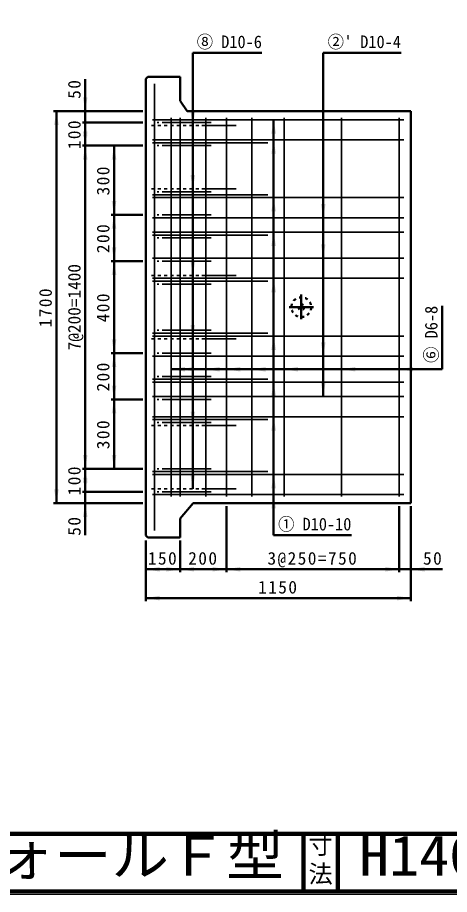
# Model space of a CAD drawing. Units: millimetres, scale not verified, with parts at other scales. Extents: x 100 to 4105, y 100 to 2870.
# Drawn here: x 2154 to 2904, y 100 to 1620 of the extents above; entities that cross this region are included whole.
import ezdxf
from ezdxf.enums import TextEntityAlignment as Align

# ---------------------------------------------------------------- set-up
doc = ezdxf.new("R2010")
doc.units = ezdxf.units.MM
doc.header["$LTSCALE"] = 5
doc.linetypes.add('USER2', pattern=[13.4, 10, -1.2, 1, -1.2])
doc.linetypes.add('USER3', pattern=[2.2, 1, -1.2])
doc.layers.add('V-nasSTD', color=7, linetype='Continuous', lineweight=50)
doc.styles.add('ＭＳ ゴシック', font='')
doc.styles.get('ＭＳ ゴシック').set_extended_font_data('MS Gothic')

msp = doc.modelspace()

# ---------------------------------------------------------------- hatches: boundary and pattern name
at = {"layer": 'V-nasSTD'}
for points in [[(2271.5, 1482.146), (2275.5, 1482.146), (2271.5, 1458.146), (2267.5, 1482.146)], [(2221.5, 1434.146), (2225.5, 1434.146), (2221.5, 1458.146), (2217.5, 1434.146)], [(2458.218, 1457.146), (2462.218, 1457.146), (2458.218, 1433.146), (2454.218, 1457.146)], [(2271.5, 1414.146), (2275.5, 1414.146), (2271.5, 1438.146), (2267.5, 1414.146)], [(2598.5, 1419.146), (2594.5, 1419.146), (2598.5, 1443.146), (2602.5, 1419.146)], [(2271.5, 1422.146), (2275.5, 1422.146), (2271.5, 1398.146), (2267.5, 1422.146)], [(2598.5, 1384.146), (2594.5, 1384.146), (2598.5, 1408.146), (2602.5, 1384.146)], [(2271.5, 1374.146), (2275.5, 1374.146), (2271.5, 1398.146), (2267.5, 1374.146)], [(2321.5, 1374.146), (2325.5, 1374.146), (2321.5, 1398.146), (2317.5, 1374.146)], [(2458.218, 1347.146), (2462.218, 1347.146), (2458.218, 1323.146), (2454.218, 1347.146)], [(2598.5, 1284.146), (2594.5, 1284.146), (2598.5, 1308.146), (2602.5, 1284.146)], [(2321.5, 1302.146), (2325.5, 1302.146), (2321.5, 1278.146), (2317.5, 1302.146)], [(2684.5, 1296.946), (2688.5, 1296.946), (2684.5, 1272.946), (2680.5, 1296.946)], [(2321.5, 1254.146), (2325.5, 1254.146), (2321.5, 1278.146), (2317.5, 1254.146)], [(2598.5, 1224.146), (2594.5, 1224.146), (2598.5, 1248.146), (2602.5, 1224.146)], [(2321.5, 1222.146), (2325.5, 1222.146), (2321.5, 1198.146), (2317.5, 1222.146)], [(2684.5, 1227.346), (2688.5, 1227.346), (2684.5, 1203.346), (2680.5, 1227.346)], [(2321.5, 1174.146), (2325.5, 1174.146), (2321.5, 1198.146), (2317.5, 1174.146)], [(2458.218, 1197.146), (2462.218, 1197.146), (2458.218, 1173.146), (2454.218, 1197.146)], [(2598.5, 1144.146), (2594.5, 1144.146), (2598.5, 1168.146), (2602.5, 1144.146)], [(2458.218, 1087.146), (2462.218, 1087.146), (2458.218, 1063.146), (2454.218, 1087.146)], [(2598.5, 1044.146), (2594.5, 1044.146), (2598.5, 1068.146), (2602.5, 1044.146)], [(2321.5, 1062.146), (2325.5, 1062.146), (2321.5, 1038.146), (2317.5, 1062.146)], [(2684.5, 1056.946), (2688.5, 1056.946), (2684.5, 1032.946), (2680.5, 1056.946)], [(2321.5, 1014.146), (2325.5, 1014.146), (2321.5, 1038.146), (2317.5, 1014.146)], [(2444.805, 1010.546), (2444.805, 1006.546), (2420.805, 1010.546), (2444.805, 1014.546)], [(2460.5, 1010.546), (2460.5, 1006.546), (2436.5, 1010.546), (2460.5, 1014.546)], [(2504.805, 1010.546), (2504.805, 1006.546), (2480.805, 1010.546), (2504.805, 1014.546)], [(2540.5, 1010.546), (2540.5, 1006.546), (2516.5, 1010.546), (2540.5, 1014.546)], [(2584.5, 1010.399), (2584.5, 1006.399), (2560.5, 1010.399), (2584.5, 1014.399)], [(2640.5, 1010.546), (2640.5, 1006.546), (2616.5, 1010.546), (2640.5, 1014.546)], [(2740.5, 1010.546), (2740.5, 1006.546), (2716.5, 1010.546), (2740.5, 1014.546)], [(2840.5, 1010.546), (2840.5, 1006.546), (2816.5, 1010.546), (2840.5, 1014.546)], [(2321.5, 982.146), (2325.5, 982.146), (2321.5, 958.146), (2317.5, 982.146)], [(2598.5, 964.146), (2594.5, 964.146), (2598.5, 988.146), (2602.5, 964.146)], [(2684.5, 987.346), (2688.5, 987.346), (2684.5, 963.346), (2680.5, 987.346)], [(2321.5, 934.146), (2325.5, 934.146), (2321.5, 958.146), (2317.5, 934.146)], [(2458.218, 937.146), (2462.218, 937.146), (2458.218, 913.146), (2454.218, 937.146)], [(2598.5, 904.146), (2594.5, 904.146), (2598.5, 928.146), (2602.5, 904.146)], [(2271.5, 862.146), (2275.5, 862.146), (2271.5, 838.146), (2267.5, 862.146)], [(2321.5, 862.146), (2325.5, 862.146), (2321.5, 838.146), (2317.5, 862.146)], [(2271.5, 814.146), (2275.5, 814.146), (2271.5, 838.146), (2267.5, 814.146)], [(2271.5, 822.146), (2275.5, 822.146), (2271.5, 798.146), (2267.5, 822.146)], [(2458.218, 827.146), (2462.218, 827.146), (2458.218, 803.146), (2454.218, 827.146)], [(2598.5, 804.146), (2594.5, 804.146), (2598.5, 828.146), (2602.5, 804.146)], [(2221.5, 802.146), (2225.5, 802.146), (2221.5, 778.146), (2217.5, 802.146)], [(2598.5, 769.146), (2594.5, 769.146), (2598.5, 793.146), (2602.5, 769.146)], [(2271.5, 754.146), (2275.5, 754.146), (2271.5, 778.146), (2267.5, 754.146)], [(2400.5, 663.746), (2400.5, 659.746), (2376.5, 663.746), (2400.5, 667.746)], [(2412.5, 663.746), (2412.5, 659.746), (2436.5, 663.746), (2412.5, 667.746)], [(2460.5, 663.746), (2460.5, 659.746), (2436.5, 663.746), (2460.5, 667.746)], [(2492.5, 663.746), (2492.5, 659.746), (2516.5, 663.746), (2492.5, 667.746)], [(2540.5, 663.746), (2540.5, 659.746), (2516.5, 663.746), (2540.5, 667.746)], [(2792.5, 663.746), (2792.5, 659.746), (2816.5, 663.746), (2792.5, 667.746)], [(2860.5, 663.746), (2860.5, 659.746), (2836.5, 663.746), (2860.5, 667.746)], [(2400.5, 613.746), (2400.5, 609.746), (2376.5, 613.746), (2400.5, 617.746)], [(2812.5, 613.746), (2812.5, 609.746), (2836.5, 613.746), (2812.5, 617.746)]]:
    msp.add_hatch(color=256, dxfattribs=at).paths.add_polyline_path(points)

# ---------------------------------------------------------------- linework, layer by layer
for p, q in [((2458.218, 803.146), (2458.218, 1559.346)), ((2458.218, 1559.346), (2578.218, 1559.346)), ((2684.5, 963.346), (2684.5, 1559.346)), ((2684.5, 1559.346), (2819.5, 1559.346)), ((2271.5, 1458.146), (2271.5, 1513.146)), ((2380.1, 1517.546), (2376.5, 1513.946)), ((2376.5, 1513.946), (2376.5, 722.346)), ((2436.5, 1517.546), (2380.1, 1517.546)), ((2436.5, 1517.546), (2436.5, 1475.966)), ((2436.5, 1475.966), (2448.5, 1458.146)), ((2371.5, 1458.146), (2216.5, 1458.146)), ((2221.5, 1458.146), (2221.5, 778.146)), ((2271.5, 1438.146), (2271.5, 1458.146)), ((2836.5, 1458.146), (2448.5, 1458.146)), ((2836.5, 778.146), (2836.5, 1458.146)), ((2371.5, 1438.146), (2266.5, 1438.146)), ((2271.5, 1438.146), (2271.5, 1398.146)), ((2598.5, 723.146), (2598.5, 1443.146)), ((2371.5, 1398.146), (2266.5, 1398.146)), ((2271.5, 838.146), (2271.5, 1398.146)), ((2321.5, 1278.146), (2321.5, 1398.146)), ((2371.5, 1278.146), (2316.5, 1278.146)), ((2321.5, 1198.146), (2321.5, 1278.146)), ((2371.5, 1198.146), (2316.5, 1198.146)), ((2321.5, 1038.146), (2321.5, 1198.146)), ((2890.805, 1010.546), (2890.805, 1120.546)), ((2371.5, 1038.146), (2316.5, 1038.146)), ((2321.5, 958.146), (2321.5, 1038.146)), ((2420.805, 1010.546), (2890.805, 1010.546)), ((2371.5, 958.146), (2316.5, 958.146)), ((2321.5, 838.146), (2321.5, 958.146)), ((2371.5, 838.146), (2266.5, 838.146)), ((2271.5, 798.146), (2271.5, 838.146)), ((2371.5, 798.146), (2266.5, 798.146)), ((2271.5, 798.146), (2271.5, 778.146)), ((2371.5, 778.146), (2216.5, 778.146)), ((2271.5, 778.146), (2271.5, 723.146)), ((2458.565, 778.146), (2436.5, 751.967)), ((2836.5, 778.146), (2458.565, 778.146)), ((2516.5, 658.746), (2516.5, 773.146)), ((2816.5, 658.746), (2816.5, 773.146)), ((2836.5, 608.746), (2836.5, 773.146)), ((2436.5, 718.746), (2436.5, 751.967)), ((2376.5, 722.346), (2380.1, 718.746)), ((2380.1, 718.746), (2436.5, 718.746)), ((2598.5, 723.146), (2733.5, 723.146)), ((2376.5, 608.746), (2376.5, 713.746)), ((2436.5, 658.746), (2436.5, 713.746)), ((2436.5, 663.746), (2376.5, 663.746)), ((2436.5, 663.746), (2516.5, 663.746)), ((2516.5, 663.746), (2816.5, 663.746)), ((2816.5, 663.746), (2836.5, 663.746)), ((2836.5, 663.746), (2891.5, 663.746)), ((2836.5, 613.746), (2376.5, 613.746))]:
    msp.add_line(p, q, dxfattribs=at)
at = {"layer": 'V-nasSTD', "lineweight": 35}
for p, q in [((2391.9, 1505.146), (2391.9, 731.146)), ((2420.805, 790.146), (2420.805, 1446.146)), ((2436.5, 790.146), (2436.5, 1446.146)), ((2480.805, 790.146), (2480.805, 1446.146)), ((2516.5, 790.146), (2516.5, 1446.146)), ((2560.5, 790.146), (2560.5, 1446.146)), ((2616.5, 790.146), (2616.5, 1446.146)), ((2716.5, 790.146), (2716.5, 1446.146)), ((2816.5, 790.146), (2816.5, 1446.146)), ((2824.5, 1443.146), (2388.5, 1443.146)), ((2410.026, 1438.146), (2490.026, 1438.146)), ((2473.659, 1433.146), (2533.659, 1433.146)), ((2824.5, 1408.146), (2388.5, 1408.146)), ((2588.5, 1403.146), (2388.5, 1403.146)), ((2410.026, 1398.146), (2490.026, 1398.146)), ((2473.659, 1323.146), (2533.659, 1323.146)), ((2588.5, 1313.146), (2388.5, 1313.146)), ((2824.5, 1308.146), (2388.5, 1308.146)), ((2410.026, 1318.146), (2490.026, 1318.146)), ((2410.026, 1278.146), (2490.026, 1278.146)), ((2824.5, 1272.946), (2388.5, 1272.946)), ((2824.5, 1248.146), (2388.5, 1248.146)), ((2588.5, 1243.146), (2388.5, 1243.146)), ((2410.026, 1238.146), (2490.026, 1238.146)), ((2824.5, 1203.346), (2388.5, 1203.346)), ((2410.026, 1198.146), (2490.026, 1198.146)), ((2473.659, 1173.146), (2533.659, 1173.146)), ((2824.5, 1168.146), (2388.5, 1168.146)), ((2588.5, 1163.146), (2388.5, 1163.146)), ((2410.026, 1158.146), (2490.026, 1158.146)), ((2588.5, 1073.146), (2388.5, 1073.146)), ((2824.5, 1068.146), (2388.5, 1068.146)), ((2410.026, 1078.146), (2490.026, 1078.146)), ((2473.659, 1063.146), (2533.659, 1063.146)), ((2410.026, 1038.146), (2490.026, 1038.146)), ((2824.5, 1032.946), (2388.5, 1032.946)), ((2588.5, 993.146), (2388.5, 993.146)), ((2410.026, 998.146), (2490.026, 998.146)), ((2824.5, 988.146), (2388.5, 988.146)), ((2824.5, 963.346), (2388.5, 963.346)), ((2410.026, 958.146), (2490.026, 958.146)), ((2824.5, 928.146), (2388.5, 928.146)), ((2588.5, 923.146), (2388.5, 923.146)), ((2410.026, 918.146), (2490.026, 918.146)), ((2473.659, 913.146), (2533.659, 913.146)), ((2410.026, 838.146), (2490.026, 838.146)), ((2588.5, 833.146), (2388.5, 833.146)), ((2824.5, 828.146), (2388.5, 828.146)), ((2824.5, 793.146), (2388.5, 793.146)), ((2410.026, 798.146), (2490.026, 798.146)), ((2473.659, 803.146), (2533.659, 803.146))]:
    msp.add_line(p, q, dxfattribs=at)
at = {"layer": 'V-nasSTD', "linetype": 'USER3', "lineweight": 35}
for p, q in [((2386.5, 1433.146), (2473.659, 1433.146)), ((2410.026, 1438.146), (2396.5, 1438.146)), ((2410.026, 1398.146), (2396.5, 1398.146)), ((2386.5, 1323.146), (2473.659, 1323.146)), ((2410.026, 1318.146), (2396.5, 1318.146)), ((2410.026, 1278.146), (2396.5, 1278.146)), ((2410.026, 1238.146), (2396.5, 1238.146)), ((2410.026, 1198.146), (2396.5, 1198.146)), ((2386.5, 1173.146), (2473.659, 1173.146)), ((2410.026, 1158.146), (2396.5, 1158.146)), ((2410.026, 1078.146), (2396.5, 1078.146)), ((2386.5, 1063.146), (2473.659, 1063.146)), ((2410.026, 1038.146), (2396.5, 1038.146)), ((2410.026, 998.146), (2396.5, 998.146)), ((2410.026, 958.146), (2396.5, 958.146)), ((2386.5, 913.146), (2473.659, 913.146)), ((2410.026, 918.146), (2396.5, 918.146)), ((2410.026, 838.146), (2396.5, 838.146)), ((2386.5, 803.146), (2473.659, 803.146)), ((2410.026, 798.146), (2396.5, 798.146))]:
    msp.add_line(p, q, dxfattribs=at)
at = {"layer": 'V-nasSTD', "linetype": 'USER2'}
for p, q in [((2646.5, 1139.946), (2646.5, 1097.546)), ((2625.3, 1118.146), (2667.7, 1118.146))]:
    msp.add_line(p, q, dxfattribs=at)
at = {"layer": 'V-nasSTD', "lineweight": 100}
for p, q in [((105, 205), (4100, 205)), ((2650, 205), (2650, 105)), ((2710, 205), (2710, 105)), ((105, 105), (4100, 105))]:
    msp.add_line(p, q, dxfattribs=at)
at = {"layer": 'V-nasSTD', "lineweight": 13}
msp.add_lwpolyline([(100, 100), (100, 2870), (4105, 2870), (4105, 100)], close=True, dxfattribs=at)
at = {"layer": 'V-nasSTD', "linetype": 'USER3'}
for radius in [17.2, 5]:
    msp.add_circle((2646.5, 1118.146), radius, dxfattribs=at)

# ---------------------------------------------------------------- texts
at = {"layer": 'V-nasSTD', "style": 'ＭＳ ゴシック', "width": 0.95}
for s, p in [('⑧ D10-6', (2521.582, 1589.154)), ("②' D10-4", (2755.786, 1589.154)), ('① D10-10', (2669.786, 752.954))]:
    msp.add_text(s, height=21.85, dxfattribs=at).set_placement(p, align=Align.TOP_CENTER)
at = {"layer": 'V-nasSTD', "style": 'ＭＳ ゴシック'}
msp.add_text('7@200=1400', height=21.99, rotation=90, dxfattribs=at).set_placement((2241.5, 1118.146), align=Align.TOP_CENTER)
at = {"layer": 'V-nasSTD', "style": 'ＭＳ ゴシック', "width": 0.95}
msp.add_text('⑥ D6-8', height=21.85, rotation=90, dxfattribs=at).set_placement((2860.997, 1070.99), align=Align.TOP_CENTER)
at = {"layer": 'V-nasSTD', "style": 'ＭＳ ゴシック'}
for s, width, p in [('1stタッチウォールＦ型', 1.05, (1569.25, 202.47)), ('H1400×B1150×L1997', 1.1, (2746.75, 202.508))]:
    msp.add_text(s, height=69.65, dxfattribs=dict(at, width=width)).set_placement(p, align=Align.TOP_LEFT)
for s, p in [('寸', (2658.982, 200.999)), ('法', (2658.976, 151.01))]:
    msp.add_text(s, height=30.79, dxfattribs=at).set_placement(p, align=Align.TOP_LEFT)
at = {"layer": 'V-nasSTD', "char_height": 21.99, "attachment_point": 2, "rotation": 90, "style": 'ＭＳ ゴシック'}
for s, insert in [('\\T1.17;50', (2241.5, 1496.896)), ('\\T1.17;100', (2241.5, 1418.146)), ('\\T1.17;300', (2291.5, 1338.146)), ('\\T1.17;200', (2291.5, 1238.146)), ('\\T1.17;1700', (2191.5, 1118.146)), ('\\T1.17;400', (2291.5, 1118.146)), ('\\T1.17;200', (2291.5, 998.146)), ('\\T1.17;300', (2291.5, 898.146)), ('\\T1.17;100', (2241.5, 818.146)), ('\\T1.17;50', (2241.5, 739.396))]:
    msp.add_mtext(s, dxfattribs=dict(at, insert=insert))
at = {"layer": 'V-nasSTD', "char_height": 21.99, "attachment_point": 2, "style": 'ＭＳ ゴシック'}
for s, insert in [('\\T1.17;150', (2406.5, 693.746)), ('\\T1.17;200', (2476.5, 693.746)), ('\\T1.17;3@250=750', (2666.5, 693.746)), ('\\T1.17;50', (2875.25, 693.746)), ('\\T1.17;1150', (2606.5, 643.746))]:
    msp.add_mtext(s, dxfattribs=dict(at, insert=insert))

doc.saveas('drawing.dxf')
